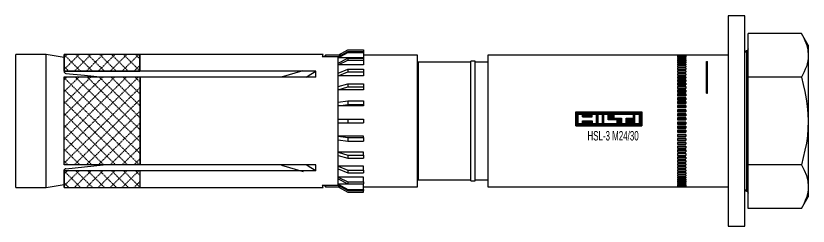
# Model space of a CAD drawing. Header units: millimetres. Extents: x 296 to 4896, y 152 to 3333.
# Drawn here: x 1469.2 to 1657.2, y 1051.4 to 1101.4 of the extents above; entities that cross this region are included whole.
import ezdxf
from ezdxf.enums import TextEntityAlignment as Align

# ---------------------------------------------------------------- set-up
doc = ezdxf.new("R2010")
doc.units = ezdxf.units.MM
doc.linetypes.add('DASHED', pattern=[0.25, 0.15625, -0.09375])
for name, color, linetype in [('1', 1, 'DASHED'), ('10', 1, 'Continuous'), ('160', 7, 'Continuous'), ('3', 4, 'Continuous')]:
    doc.layers.add(name, color=color, linetype=linetype)
doc.styles.get("Standard").update_dxf_attribs({"font": 'arial.ttf'})

# ---------------------------------------------------------------- blocks, each defined once
blk = doc.blocks.new('*X127')
at = {"layer": '1', "color": 0, "linetype": 'ByBlock'}
for p, q in [((161.2, 166.63), (178.88, 184.29)), ((161.2, 169.46), (176.05, 184.29)), ((161.2, 172.28), (173.22, 184.29)), ((161.2, 175.11), (170.39, 184.29)), ((161.2, 177.94), (167.57, 184.29)), ((161.2, 180.77), (164.74, 184.29)), ((161.2, 183.59), (161.91, 184.29)), ((163.78, 184.29), (179.2, 168.86)), ((166.61, 184.29), (179.2, 171.69)), ((169.43, 184.29), (179.2, 174.52)), ((172.26, 184.29), (179.2, 177.35)), ((175.09, 184.29), (179.2, 180.18)), ((177.91, 184.29), (179.2, 183.01)), ((161.2, 184.04), (179.2, 166.03)), ((161.2, 163.8), (179.2, 181.78)), ((161.2, 181.21), (178.99, 163.4)), ((163.63, 163.4), (179.2, 178.95)), ((161.2, 178.38), (176.17, 163.4)), ((161.2, 175.55), (173.34, 163.4)), ((166.46, 163.4), (179.2, 176.13)), ((169.29, 163.4), (179.2, 173.3)), ((161.2, 172.72), (170.51, 163.4)), ((161.2, 169.89), (167.69, 163.4)), ((172.12, 163.4), (179.2, 170.47)), ((174.95, 163.4), (179.2, 167.64)), ((161.2, 167.06), (164.86, 163.4)), ((161.2, 164.23), (162.03, 163.4)), ((177.78, 163.4), (179.2, 164.82))]:
    blk.add_line(p, q, dxfattribs=at)
blk = doc.blocks.new('*X128')
at = {"layer": '1', "color": 0, "linetype": 'ByBlock'}
for p, q in [((161.21, 186.07), (164.74, 189.6)), ((161.21, 188.89), (161.91, 189.6)), ((161.21, 189.5), (165.07, 185.63)), ((163.6, 185.63), (167.57, 189.6)), ((163.93, 189.6), (167.9, 185.63)), ((166.43, 185.63), (170.4, 189.6)), ((166.76, 189.6), (170.73, 185.63)), ((169.26, 185.63), (173.23, 189.6)), ((169.59, 189.6), (173.55, 185.63)), ((172.09, 185.63), (176.06, 189.6)), ((172.41, 189.6), (176.38, 185.63)), ((174.92, 185.63), (178.89, 189.6)), ((175.24, 189.6), (179.16, 185.68)), ((178.07, 189.6), (179.16, 188.51)), ((161.21, 186.67), (162.25, 185.63)), ((177.75, 185.63), (179.16, 187.04))]:
    blk.add_line(p, q, dxfattribs=at)
blk = doc.blocks.new('*X129')
at = {"layer": '1', "color": 0, "linetype": 'ByBlock'}
for p, q in [((161.2, 158.41), (164.73, 161.94)), ((161.2, 161.24), (161.9, 161.94)), ((161.2, 161.87), (165.06, 158)), ((163.62, 158), (167.56, 161.94)), ((163.96, 161.94), (167.89, 158)), ((166.45, 158), (170.39, 161.94)), ((166.78, 161.94), (170.72, 158)), ((169.28, 158), (173.22, 161.94)), ((169.61, 161.94), (173.55, 158)), ((172.11, 158), (176.05, 161.94)), ((172.44, 161.94), (176.37, 158)), ((174.94, 158), (178.88, 161.94)), ((175.26, 161.94), (179.18, 158.02)), ((178.09, 161.94), (179.18, 160.85)), ((161.2, 159.04), (162.24, 158)), ((177.77, 158), (179.18, 159.42))]:
    blk.add_line(p, q, dxfattribs=at)
blk = doc.blocks.new('HSL-3 M24-30')
at = {"layer": '1', "color": 3, "linetype": 'Continuous'}
for p, q in [((0, 25), (-4, 25)), ((-4, 25), (-4, -17.68)), ((0, -25), (0, 25)), ((0.8, 10.39), (0.8, 20.78)), ((13.39, 20.78), (0.8, 20.78)), ((15, 18), (13.39, 20.78)), ((-96.5, 15.65), (-94.25, 16.95)), ((-94.25, 16.95), (-90.5, 16.95)), ((-90.5, 16.95), (-90.5, 16.49)), ((15, 18), (15, 15.59)), ((-165.84, 15.8), (-173, 15.8)), ((-173, -15.8), (-173, 15.8)), ((-161.5, 15.11), (-165.84, 15.8)), ((-165.84, -15.8), (-165.84, 15.8)), ((-143.49, 15.8), (-161.5, 15.8)), ((-161.5, 11.86), (-161.5, 15.8)), ((-100.1, 15.8), (-143.5, 15.8)), ((-96.5, 15.29), (-100.32, 15.29)), ((-99.5, 15.65), (-99.86, 15.29)), ((-96.5, 15.65), (-99.5, 15.65)), ((-99.5, 15.65), (-99.5, 15.29)), ((-96.5, 15.23), (-94.25, 16.49)), ((-96.5, 15), (-94.25, 16.26)), ((-96.5, 15.65), (-96.5, 15.64)), ((-95.76, 15.64), (-96.5, 15.64)), ((-96.5, -15.29), (-96.5, 15.29)), ((-94.25, 16.49), (-94.25, 16.26)), ((-94.25, 16.49), (-90.5, 16.49)), ((-94.25, 16.26), (-90.5, 16.26)), ((-90.5, 16.49), (-90.5, 16.26)), ((-90.5, 16.26), (-90.5, 14.99)), ((-77.7, 15.65), (-90.5, 15.65)), ((-77.7, -15.65), (-77.7, 15.65)), ((-4, 15.65), (-61, 15.65)), ((-61, 15.65), (-61, -11.07)), ((-14, 15.65), (-16, 15.65)), ((-16, 15.65), (-16, 15.63)), ((-16, 15.63), (-14, 15.63)), ((-14, 15.6), (-16, 15.6)), ((-16, 15.6), (-16, 15.56)), ((-16, 15.56), (-14, 15.56)), ((-14, 15.49), (-16, 15.49)), ((-16, 15.49), (-16, 15.42)), ((-16, 15.42), (-14, 15.42)), ((-16, 15.33), (-16, 15.22)), ((-14, 15.33), (-16, 15.33)), ((-16, 15.22), (-14, 15.22)), ((-14, 15.1), (-16, 15.1)), ((-16, 15.1), (-16, 14.96)), ((-14, 15.65), (-14, 15.63)), ((-14, 15.6), (-14, 15.56)), ((-14, 15.49), (-14, 15.42)), ((-14, 15.33), (-14, 15.22)), ((-14, 15.1), (-14, 14.96)), ((15, 15.59), (15, 0)), ((-90.5, 14.99), (-96.5, 14.99)), ((-96.5, 13.78), (-94.25, 14.9)), ((-96.5, 13.33), (-94.25, 14.45)), ((-90.5, 13.32), (-96.5, 13.32)), ((-94.25, 14.9), (-90.5, 14.9)), ((-94.25, 14.9), (-94.25, 14.45)), ((-94.25, 14.45), (-90.5, 14.45)), ((-90.5, 14.9), (-90.5, 14.45)), ((-90.5, 14.45), (-90.5, 13.32)), ((-65, 14), (-77.5, 14)), ((-64, 14.25), (-65, 14.25)), ((-65, -14.25), (-65, 14.25)), ((-64, -14.25), (-64, 14.25)), ((-61, 14), (-64, 14)), ((-16, 14.96), (-14, 14.96)), ((-14, 14.81), (-16, 14.81)), ((-16, 14.81), (-16, 14.64)), ((-16, 14.64), (-14, 14.64)), ((-14, 14.46), (-16, 14.46)), ((-16, 14.46), (-16, 14.26)), ((-16, 14.26), (-14, 14.26)), ((-16, 14.06), (-16, 13.83)), ((-14, 14.06), (-16, 14.06)), ((-16, 13.83), (-14, 13.83)), ((-14, 13.6), (-16, 13.6)), ((-16, 13.6), (-16, 13.34)), ((-16, 13.34), (-14, 13.34)), ((-14, 14.81), (-14, 14.64)), ((-14, 14.46), (-14, 14.26)), ((-14, 14.06), (-14, 13.83)), ((-14, 13.6), (-14, 13.34)), ((-9.1, 6.61), (-9.1, 14.18)), ((-9.1, 14.18), (-8.9, 14.18)), ((-8.9, 6.61), (-8.9, 14.18)), ((-143.5, 11.86), (-161.5, 11.86)), ((-161.5, 11.86), (-161.5, 11.61)), ((-101.83, 11.86), (-143.5, 11.86)), ((-110, 10.5), (-104.8, 12)), ((-96.5, 11.38), (-94.25, 12.3)), ((-96.5, 10.75), (-94.25, 11.67)), ((-94.25, 12.3), (-90.5, 12.3)), ((-94.25, 12.3), (-94.25, 11.67)), ((-94.25, 11.67), (-90.5, 11.67)), ((-90.5, 12.3), (-90.5, 11.67)), ((-90.5, 11.67), (-90.5, 10.74)), ((-14, 13.08), (-16, 13.08)), ((-16, 13.08), (-16, 12.8)), ((-16, 12.8), (-14, 12.8)), ((-14, 12.52), (-16, 12.52)), ((-16, 12.52), (-16, 12.21)), ((-16, 12.21), (-14, 12.21)), ((-14, 11.9), (-16, 11.9)), ((-16, 11.9), (-16, 11.57)), ((-16, 11.57), (-14, 11.57)), ((-14, 13.08), (-14, 12.8)), ((-14, 12.52), (-14, 12.21)), ((-14, 11.9), (-14, 11.57)), ((-143.5, 10.44), (-161.5, 10.44)), ((-161.5, -10.44), (-161.5, 10.44)), ((-101.83, 10.44), (-143.5, 10.44)), ((-90.5, 10.74), (-96.5, 10.74)), ((-14, 11.24), (-16, 11.24)), ((-16, 11.24), (-16, 10.89)), ((-16, 10.89), (-14, 10.89)), ((-16, 10.53), (-16, 10.16)), ((-14, 10.53), (-16, 10.53)), ((-14, 10.18), (-16, 10.18)), ((-16, 10.16), (-14, 10.16)), ((-16, 9.79), (-16, 9.39)), ((-14, 9.79), (-16, 9.79)), ((-14, 9.44), (-16, 9.44)), ((-14, 11.24), (-14, 10.89)), ((-14, 10.53), (-14, 10.16)), ((-14, 9.79), (-14, 9.39)), ((13.39, 10.39), (0.8, 10.39)), ((0.8, -10.39), (0.8, 10.39)), ((-96.5, 8.21), (-94.25, 8.86)), ((-96.5, 7.44), (-94.25, 8.09)), ((-94.25, 8.86), (-90.5, 8.86)), ((-94.25, 8.86), (-94.25, 8.09)), ((-94.25, 8.09), (-90.5, 8.09)), ((-90.5, 8.86), (-90.5, 8.09)), ((-90.5, 8.09), (-90.5, 7.43)), ((-16, 9.39), (-14, 9.39)), ((-14, 9), (-16, 9)), ((-16, 9), (-16, 8.59)), ((-14, 8.66), (-16, 8.66)), ((-16, 8.59), (-14, 8.59)), ((-16, 8.18), (-16, 7.75)), ((-14, 8.18), (-16, 8.18)), ((-14, 7.84), (-16, 7.84)), ((-16, 7.75), (-14, 7.75)), ((-14, 9), (-14, 8.59)), ((-14, 8.18), (-14, 7.75)), ((-90.5, 7.43), (-96.5, 7.43)), ((-14, 7.33), (-16, 7.33)), ((-16, 7.33), (-16, 6.88)), ((-14, 6.99), (-16, 6.99)), ((-16, 6.88), (-14, 6.88)), ((-16, 6.44), (-16, 5.99)), ((-14, 6.44), (-16, 6.44)), ((-14, 6.12), (-16, 6.12)), ((-16, 5.99), (-14, 5.99)), ((-14, 7.33), (-14, 6.88)), ((-14, 6.44), (-14, 5.99)), ((-9.1, 6.61), (-8.9, 6.61)), ((-96.5, 4.49), (-94.25, 4.82)), ((-96.5, 3.62), (-94.25, 3.95)), ((-94.25, 4.82), (-90.5, 4.82)), ((-94.25, 4.82), (-94.25, 3.95)), ((-94.25, 3.95), (-90.5, 3.95)), ((-90.5, 4.82), (-90.5, 3.95)), ((-90.5, 3.95), (-90.5, 3.61)), ((-16, 5.53), (-16, 5.07)), ((-14, 5.53), (-16, 5.53)), ((-14, 5.22), (-16, 5.22)), ((-16, 5.07), (-14, 5.07)), ((-14, 4.6), (-16, 4.6)), ((-16, 4.6), (-16, 4.13)), ((-14, 4.3), (-16, 4.3)), ((-16, 4.13), (-14, 4.13)), ((-14, 5.53), (-14, 5.07)), ((-14, 4.6), (-14, 4.13)), ((-90.5, 3.61), (-96.5, 3.61)), ((-16, 3.66), (-16, 3.17)), ((-14, 3.66), (-16, 3.66)), ((-14, 3.36), (-16, 3.36)), ((-16, 3.17), (-14, 3.17)), ((-14, 2.69), (-16, 2.69)), ((-16, 2.69), (-16, 2.2)), ((-14, 2.41), (-16, 2.41)), ((-16, 2.2), (-14, 2.2)), ((-14, 3.66), (-14, 3.17)), ((-14, 2.69), (-14, 2.2)), ((-96.5, 0.45), (-94.25, 0.45)), ((-94.25, 0.45), (-94.25, -0.45)), ((-94.25, 0.45), (-90.5, 0.45)), ((-90.5, 0.45), (-90.5, -0.45)), ((-16, 1.72), (-16, 1.23)), ((-14, 1.72), (-16, 1.72)), ((-14, 1.45), (-16, 1.45)), ((-16, 1.23), (-14, 1.23)), ((-14, 0.74), (-16, 0.74)), ((-16, 0.74), (-16, 0.24)), ((-14, 0.48), (-16, 0.48)), ((-16, 0.24), (-14, 0.24)), ((-14, 1.72), (-14, 1.23)), ((-14, 0.74), (-14, 0.24)), ((15, 0), (15, -15.59)), ((-96.5, -0.45), (-94.25, -0.45)), ((-94.25, -0.45), (-90.5, -0.45)), ((-16, -0.24), (-16, -0.74)), ((-14, -0.24), (-16, -0.24)), ((-14, -0.48), (-16, -0.48)), ((-16, -0.74), (-14, -0.74)), ((-14, -1.23), (-16, -1.23)), ((-16, -1.23), (-16, -1.72)), ((-14, -1.45), (-16, -1.45)), ((-16, -1.72), (-14, -1.72)), ((-14, -0.24), (-14, -0.74)), ((-14, -1.23), (-14, -1.72)), ((-90.5, -3.61), (-96.5, -3.61)), ((-96.5, -3.62), (-94.25, -3.95)), ((-90.5, -3.95), (-90.5, -3.61)), ((-16, -2.2), (-16, -2.69)), ((-14, -2.2), (-16, -2.2)), ((-14, -2.41), (-16, -2.41)), ((-16, -2.69), (-14, -2.69)), ((-14, -3.17), (-16, -3.17)), ((-16, -3.17), (-16, -3.66)), ((-14, -3.36), (-16, -3.36)), ((-16, -3.66), (-14, -3.66)), ((-14, -2.2), (-14, -2.69)), ((-14, -3.17), (-14, -3.66)), ((-96.5, -4.49), (-94.25, -4.82)), ((-94.25, -3.95), (-90.5, -3.95)), ((-94.25, -3.95), (-94.25, -4.82)), ((-94.25, -4.82), (-90.5, -4.82)), ((-90.5, -3.95), (-90.5, -4.82)), ((-16, -4.13), (-16, -4.6)), ((-14, -4.13), (-16, -4.13)), ((-14, -4.3), (-16, -4.3)), ((-16, -4.6), (-14, -4.6)), ((-14, -5.07), (-16, -5.07)), ((-16, -5.07), (-16, -5.53)), ((-14, -5.22), (-16, -5.22)), ((-16, -5.53), (-14, -5.53)), ((-14, -4.13), (-14, -4.6)), ((-14, -5.07), (-14, -5.53)), ((-90.5, -7.43), (-96.5, -7.43)), ((-96.5, -7.44), (-94.25, -8.09)), ((-90.5, -8.09), (-90.5, -7.43)), ((-16, -5.99), (-16, -6.44)), ((-14, -5.99), (-16, -5.99)), ((-14, -6.12), (-16, -6.12)), ((-16, -6.44), (-14, -6.44)), ((-14, -6.88), (-16, -6.88)), ((-16, -6.88), (-16, -7.33)), ((-14, -6.99), (-16, -6.99)), ((-16, -7.33), (-14, -7.33)), ((-14, -5.99), (-14, -6.44)), ((-14, -6.88), (-14, -7.33)), ((-96.5, -8.21), (-94.25, -8.86)), ((-94.25, -8.09), (-94.25, -8.86)), ((-94.25, -8.09), (-90.5, -8.09)), ((-94.25, -8.86), (-90.5, -8.86)), ((-90.5, -8.09), (-90.5, -8.86)), ((-16, -7.75), (-16, -8.18)), ((-14, -7.75), (-16, -7.75)), ((-14, -7.84), (-16, -7.84)), ((-16, -8.18), (-14, -8.18)), ((-14, -8.59), (-16, -8.59)), ((-16, -8.59), (-16, -9)), ((-14, -8.66), (-16, -8.66)), ((-16, -9), (-14, -9)), ((-16, -9.39), (-16, -9.79)), ((-14, -9.39), (-16, -9.39)), ((-14, -7.75), (-14, -8.18)), ((-14, -8.59), (-14, -9)), ((-14, -9.39), (-14, -9.79)), ((-143.5, -10.44), (-161.5, -10.44)), ((-101.83, -10.44), (-143.5, -10.44)), ((-110, -10.5), (-104.8, -12)), ((-90.5, -10.74), (-96.5, -10.74)), ((-96.5, -10.75), (-94.25, -11.67)), ((-90.5, -11.67), (-90.5, -10.74)), ((-61, -11.07), (-61, -15.65)), ((-14, -9.44), (-16, -9.44)), ((-16, -9.79), (-14, -9.79)), ((-14, -10.16), (-16, -10.16)), ((-16, -10.16), (-16, -10.53)), ((-14, -10.18), (-16, -10.18)), ((-16, -10.53), (-14, -10.53)), ((-16, -10.89), (-16, -11.24)), ((-14, -10.89), (-16, -10.89)), ((-16, -11.24), (-14, -11.24)), ((-14, -10.16), (-14, -10.53)), ((-14, -10.89), (-14, -11.24)), ((0.8, -20.78), (0.8, -10.39)), ((13.39, -10.39), (0.8, -10.39)), ((-161.5, -11.86), (-161.5, -11.61)), ((-161.5, -15.8), (-161.5, -11.86)), ((-143.5, -11.86), (-161.5, -11.86)), ((-101.83, -11.86), (-143.5, -11.86)), ((-96.5, -11.38), (-94.25, -12.3)), ((-94.25, -11.67), (-94.25, -12.3)), ((-94.25, -11.67), (-90.5, -11.67)), ((-94.25, -12.3), (-90.5, -12.3)), ((-90.5, -11.67), (-90.5, -12.3)), ((-14, -11.57), (-16, -11.57)), ((-16, -11.57), (-16, -11.9)), ((-16, -11.9), (-14, -11.9)), ((-16, -12.21), (-16, -12.52)), ((-14, -12.21), (-16, -12.21)), ((-16, -12.52), (-14, -12.52)), ((-16, -12.8), (-16, -13.08)), ((-14, -12.8), (-16, -12.8)), ((-16, -13.08), (-14, -13.08)), ((-14, -11.57), (-14, -11.9)), ((-14, -12.21), (-14, -12.52)), ((-14, -12.8), (-14, -13.08)), ((-90.5, -13.32), (-96.5, -13.32)), ((-96.5, -13.33), (-94.25, -14.45)), ((-96.5, -13.78), (-94.25, -14.9)), ((-90.5, -14.99), (-96.5, -14.99)), ((-96.5, -15), (-94.25, -16.26)), ((-94.25, -14.45), (-94.25, -14.9)), ((-94.25, -14.45), (-90.5, -14.45)), ((-94.25, -14.9), (-90.5, -14.9)), ((-90.5, -14.45), (-90.5, -13.32)), ((-90.5, -14.45), (-90.5, -14.9)), ((-90.5, -16.26), (-90.5, -14.99)), ((-77.5, -14), (-65, -14)), ((-65, -14.25), (-64, -14.25)), ((-64, -14), (-61, -14)), ((-16, -13.34), (-16, -13.6)), ((-14, -13.34), (-16, -13.34)), ((-16, -13.6), (-14, -13.6)), ((-16, -13.83), (-16, -14.06)), ((-14, -13.83), (-16, -13.83)), ((-16, -14.06), (-14, -14.06)), ((-16, -14.26), (-16, -14.46)), ((-14, -14.26), (-16, -14.26)), ((-16, -14.46), (-14, -14.46)), ((-16, -14.64), (-16, -14.81)), ((-14, -14.64), (-16, -14.64)), ((-16, -14.81), (-14, -14.81)), ((-16, -14.96), (-16, -15.1)), ((-14, -14.96), (-16, -14.96)), ((-14, -13.34), (-14, -13.6)), ((-14, -13.83), (-14, -14.06)), ((-14, -14.26), (-14, -14.46)), ((-14, -14.64), (-14, -14.81)), ((-14, -14.96), (-14, -15.1)), ((-173, -15.8), (-165.84, -15.8)), ((-165.84, -15.8), (-161.5, -15.11)), ((-161.5, -15.8), (-143.49, -15.8)), ((-143.5, -15.8), (-100.1, -15.8)), ((-100.32, -15.29), (-96.5, -15.29)), ((-99.86, -15.29), (-99.5, -15.65)), ((-99.5, -15.29), (-99.5, -15.65)), ((-99.5, -15.65), (-96.5, -15.65)), ((-96.5, -15.23), (-94.25, -16.49)), ((-96.5, -15.65), (-96.5, -15.64)), ((-95.76, -15.64), (-96.5, -15.64)), ((-96.5, -15.65), (-94.25, -16.95)), ((-94.25, -16.26), (-94.25, -16.49)), ((-94.25, -16.26), (-90.5, -16.26)), ((-94.25, -16.49), (-90.5, -16.49)), ((-90.5, -15.65), (-77.7, -15.65)), ((-90.5, -16.26), (-90.5, -16.49)), ((-90.5, -16.95), (-90.5, -16.49)), ((-61, -15.65), (-4, -15.65)), ((-16, -15.1), (-14, -15.1)), ((-16, -15.22), (-16, -15.33)), ((-14, -15.22), (-16, -15.22)), ((-16, -15.33), (-14, -15.33)), ((-16, -15.42), (-16, -15.49)), ((-14, -15.42), (-16, -15.42)), ((-16, -15.49), (-14, -15.49)), ((-16, -15.56), (-16, -15.6)), ((-14, -15.56), (-16, -15.56)), ((-16, -15.6), (-14, -15.6)), ((-16, -15.63), (-16, -15.65)), ((-14, -15.63), (-16, -15.63)), ((-16, -15.65), (-14, -15.65)), ((-14, -15.22), (-14, -15.33)), ((-14, -15.42), (-14, -15.49)), ((-14, -15.56), (-14, -15.6)), ((-14, -15.63), (-14, -15.65)), ((15, -15.59), (15, -18)), ((-94.25, -16.95), (-90.5, -16.95)), ((-4, -17.68), (-4, -25)), ((13.39, -20.78), (15, -18)), ((13.39, -20.78), (0.8, -20.78)), ((-4, -25), (0, -25))]:
    blk.add_line(p, q, dxfattribs=at)
at = {"layer": '1', "color": 1, "linetype": 'Continuous'}
for p, q in [((-143.5, 11.86), (-143.5, 15.8)), ((0.37, 16.68), (0.37, -11.8)), ((0.43, -16.7), (0.43, 16.7)), ((-77.5, 14), (-77.5, -9.9)), ((-143.5, -10.44), (-143.5, 10.44)), ((-77.5, -9.9), (-77.5, -14)), ((-143.5, -15.8), (-143.5, -11.86)), ((0.37, -11.8), (0.37, -16.68))]:
    blk.add_line(p, q, dxfattribs=at)
at = {"layer": '1', "color": 3, "linetype": 'Continuous'}
for points in [[(13.39, 20.78, 0), (14.06, 19.5, 0), (14.57, 18.21, 0), (14.89, 16.91, 0), (15, 15.59, 0)], [(-100.1, 15.8, 0), (-100.11, 15.79, 0), (-100.12, 15.74, 0), (-100.16, 15.67, 0), (-100.2, 15.57, 0), (-100.25, 15.44, 0), (-100.32, 15.29, 0)], [(15, 15.59, 0), (14.97, 14.93, 0), (14.89, 14.27, 0), (14.75, 13.61, 0), (14.57, 12.96, 0), (14.33, 12.31, 0), (14.06, 11.67, 0), (13.74, 11.03, 0), (13.39, 10.39, 0)], [(-9.1, 14.18, 0), (-9.1, 14.17, 0), (-9.1, 14.17, 0), (-9.1, 14.16, 0), (-9.09, 14.15, 0), (-9.09, 14.14, 0), (-9.08, 14.13, 0), (-9.08, 14.13, 0), (-9.07, 14.12, 0), (-9.06, 14.11, 0), (-9.06, 14.11, 0), (-9.05, 14.1, 0), (-9.04, 14.1, 0), (-9.03, 14.1, 0), (-9.02, 14.09, 0), (-9.01, 14.09, 0), (-9, 14.09, 0), (-8.99, 14.09, 0), (-8.98, 14.09, 0), (-8.97, 14.1, 0), (-8.96, 14.1, 0), (-8.95, 14.1, 0), (-8.94, 14.11, 0), (-8.94, 14.11, 0), (-8.93, 14.12, 0), (-8.92, 14.13, 0), (-8.92, 14.13, 0), (-8.91, 14.14, 0), (-8.91, 14.15, 0), (-8.9, 14.16, 0), (-8.9, 14.17, 0), (-8.9, 14.17, 0), (-8.9, 14.18, 0)], [(-161.5, 11.61, 0), (-161.47, 11.51, 0), (-161.4, 11.42, 0), (-161.29, 11.36, 0), (-161.16, 11.33, 0)], [(-161.16, 11.33, 0), (-156.71, 10.89, 0), (-152.27, 10.44, 0)], [(-104.13, 10.44, 0), (-102.97, 11.14, 0), (-101.83, 11.86, 0)], [(-101.83, 10.44, 0), (-101.8, 11.17, 0), (-101.83, 11.86, 0)], [(13.39, 10.39, 0), (13.85, 8.7, 0), (14.24, 7, 0), (14.56, 5.27, 0), (14.8, 3.53, 0), (14.95, 1.76, 0), (15, 0, 0)], [(15, 0, 0), (14.95, -1.75, 0), (14.81, -3.5, 0), (14.57, -5.24, 0), (14.25, -6.97, 0), (13.85, -8.69, 0), (13.39, -10.39, 0)], [(-161.16, -11.33, 0), (-156.71, -10.89, 0), (-152.27, -10.44, 0)], [(-101.83, -11.86, 0), (-102.97, -11.14, 0), (-104.13, -10.44, 0)], [(-101.83, -11.86, 0), (-101.8, -11.17, 0), (-101.83, -10.44, 0)], [(13.39, -10.39, 0), (14.06, -11.67, 0), (14.57, -12.96, 0), (14.89, -14.27, 0), (15, -15.59, 0)], [(-161.16, -11.33, 0), (-161.29, -11.36, 0), (-161.4, -11.42, 0), (-161.47, -11.51, 0), (-161.5, -11.61, 0)], [(-100.32, -15.29, 0), (-100.25, -15.44, 0), (-100.2, -15.57, 0), (-100.16, -15.67, 0), (-100.13, -15.74, 0), (-100.11, -15.79, 0), (-100.1, -15.8, 0)], [(15, -15.59, 0), (14.97, -16.25, 0), (14.89, -16.91, 0), (14.75, -17.57, 0), (14.57, -18.22, 0), (14.33, -18.86, 0), (14.06, -19.51, 0), (13.74, -20.15, 0), (13.39, -20.78, 0)]]:
    blk.add_polyline3d(points, dxfattribs=at)
at = {"layer": '1', "color": 3, "linetype": 'Continuous', "extrusion": (0, 0, -1)}
for centre, radius, start, end in [((-0.3, 17.18), 0.5, 180, 255), ((77.5, 14.2), 0.2, 270, 0), ((77.5, -14.2), 0.2, 0, 90), ((-0.3, -17.18), 0.5, 105, 180)]:
    blk.add_arc(centre, radius, start, end, dxfattribs=at)
at = {"layer": '1', "color": 3, "linetype": 'Continuous'}
for centre, start, end in [((0.5, 16.2), 105, 180), ((0.5, -16.2), 180, 255)]:
    blk.add_arc(centre, 0.5, start, end, dxfattribs=at)
at = {"layer": '10'}
for p, q in [((-40.15, -1.18), (-40.15, 2.19)), ((-40.15, 2.19), (-24.47, 2.19)), ((-40.12, 2.19), (-40.12, -1.18)), ((-40.06, -1.18), (-40.06, 2.19)), ((-40.01, 2.19), (-40.01, -1.18)), ((-39.95, -1.18), (-39.95, 2.19)), ((-39.89, 2.19), (-39.89, -1.18)), ((-39.84, -1.18), (-39.84, 2.19)), ((-39.78, 2.19), (-39.78, -1.18)), ((-39.73, -1.18), (-39.73, 2.19)), ((-39.67, 2.19), (-39.67, -1.18)), ((-39.61, -1.18), (-39.61, 2.19)), ((-39.56, 2.19), (-39.56, 1.63)), ((-39.5, 1.63), (-39.5, 2.19)), ((-39.44, 2.19), (-39.44, 1.63)), ((-39.39, 1.63), (-39.39, 2.19)), ((-39.33, 2.19), (-39.33, 1.63)), ((-39.28, 1.63), (-39.28, 2.19)), ((-39.22, 2.19), (-39.22, 1.63)), ((-39.16, 1.63), (-39.16, 2.19)), ((-39.11, 2.19), (-39.11, 1.63)), ((-39.05, 1.63), (-39.05, 2.19)), ((-38.99, 2.19), (-38.99, 1.63)), ((-38.94, 1.63), (-38.94, 2.19)), ((-38.88, 2.19), (-38.88, 1.63)), ((-38.83, 1.63), (-38.83, 2.19)), ((-38.77, 2.19), (-38.77, 1.63)), ((-38.71, 1.63), (-38.71, 2.19)), ((-38.66, 2.19), (-38.66, 1.63)), ((-38.6, 1.63), (-38.6, 2.19)), ((-38.54, 2.19), (-38.54, 1.63)), ((-38.49, 0.97), (-38.49, 2.19)), ((-38.43, 2.19), (-38.43, 0.97)), ((-38.38, 0.97), (-38.38, 2.19)), ((-38.32, 2.19), (-38.32, 0.97)), ((-38.26, 0.97), (-38.26, 2.19)), ((-38.21, 2.19), (-38.21, 0.97)), ((-38.15, 0.97), (-38.15, 2.19)), ((-38.09, 2.19), (-38.09, 0.97)), ((-38.04, 0.97), (-38.04, 2.19)), ((-37.98, 2.19), (-37.98, 0.97)), ((-37.93, 0.97), (-37.93, 2.19)), ((-37.87, 2.19), (-37.87, 0.97)), ((-37.81, 0.97), (-37.81, 2.19)), ((-37.76, 2.19), (-37.76, 0.97)), ((-37.7, 0.97), (-37.7, 2.19)), ((-37.64, 2.19), (-37.64, 0.97)), ((-37.59, 0.97), (-37.59, 2.19)), ((-37.53, 2.19), (-37.53, 0.97)), ((-37.48, 0.97), (-37.48, 2.19)), ((-37.42, 2.19), (-37.42, 0.97)), ((-37.36, 0.97), (-37.36, 2.19)), ((-37.31, 2.19), (-37.31, 0.97)), ((-37.25, 0.97), (-37.25, 2.19)), ((-37.19, 2.19), (-37.19, 0.97)), ((-37.14, 0.97), (-37.14, 2.19)), ((-37.08, 2.19), (-37.08, 0.97)), ((-37.03, 0.97), (-37.03, 2.19)), ((-36.97, 2.19), (-36.97, 0.97)), ((-36.91, 0.97), (-36.91, 2.19)), ((-36.86, 2.19), (-36.86, 0.97)), ((-36.8, 0.97), (-36.8, 2.19)), ((-36.74, 2.19), (-36.74, 0.97)), ((-36.69, 0.97), (-36.69, 2.19)), ((-36.63, 2.19), (-36.63, 0.97)), ((-36.58, 0.97), (-36.58, 2.19)), ((-36.52, 2.19), (-36.52, 0.97)), ((-36.46, 0.97), (-36.46, 2.19)), ((-36.41, 2.19), (-36.41, 0.97)), ((-36.35, 0.97), (-36.35, 2.19)), ((-36.29, 2.19), (-36.29, 0.97)), ((-36.24, 1.63), (-36.24, 2.19)), ((-36.18, 2.19), (-36.18, 1.63)), ((-36.13, 1.63), (-36.13, 2.19)), ((-36.07, 2.19), (-36.07, 1.63)), ((-36.01, 1.63), (-36.01, 2.19)), ((-35.96, 2.19), (-35.96, 1.63)), ((-35.9, 1.63), (-35.9, 2.19)), ((-35.84, 2.19), (-35.84, 1.63)), ((-35.79, 1.63), (-35.79, 2.19)), ((-35.73, 2.19), (-35.73, 1.63)), ((-35.68, 1.63), (-35.68, 2.19)), ((-35.62, 2.19), (-35.62, 1.63)), ((-35.56, 1.63), (-35.56, 2.19)), ((-35.51, 2.19), (-35.51, 1.63)), ((-35.45, 1.63), (-35.45, 2.19)), ((-35.39, 2.19), (-35.39, 1.63)), ((-35.34, 1.63), (-35.34, 2.19)), ((-35.28, 2.19), (-35.28, 1.63)), ((-35.23, 1.63), (-35.23, 2.19)), ((-35.17, 2.19), (-35.17, -1.18)), ((-35.11, -1.18), (-35.11, 2.19)), ((-35.06, 2.19), (-35.06, -1.18)), ((-35, -1.18), (-35, 2.19)), ((-34.94, 2.19), (-34.94, -1.18)), ((-34.89, 1.63), (-34.89, 2.19)), ((-34.83, 2.19), (-34.83, 1.63)), ((-34.78, 1.63), (-34.78, 2.19)), ((-34.72, 2.19), (-34.72, 1.63)), ((-34.66, 1.63), (-34.66, 2.19)), ((-34.61, 2.19), (-34.61, 1.63)), ((-34.55, 1.63), (-34.55, 2.19)), ((-34.49, 2.19), (-34.49, 1.63)), ((-34.44, 1.63), (-34.44, 2.19)), ((-34.38, 2.19), (-34.38, 1.63)), ((-34.33, 1.63), (-34.33, 2.19)), ((-34.27, 2.19), (-34.27, 1.63)), ((-34.21, 1.63), (-34.21, 2.19)), ((-34.16, 2.19), (-34.16, 1.63)), ((-34.1, 1.63), (-34.1, 2.19)), ((-34.04, 2.19), (-34.04, 1.63)), ((-33.99, 1.63), (-33.99, 2.19)), ((-33.93, 2.19), (-33.93, 1.63)), ((-33.88, 1.63), (-33.88, 2.19)), ((-33.82, 2.19), (-33.82, -1.18)), ((-33.76, -1.18), (-33.76, 2.19)), ((-33.71, 2.19), (-33.71, -1.18)), ((-33.65, -1.18), (-33.65, 2.19)), ((-33.59, 2.19), (-33.59, -1.18)), ((-33.54, -1.18), (-33.54, 2.19)), ((-33.48, 2.19), (-33.48, 1.63)), ((-33.43, 1.63), (-33.43, 2.19)), ((-33.37, 2.19), (-33.37, 1.63)), ((-33.31, 1.63), (-33.31, 2.19)), ((-33.26, 2.19), (-33.26, 1.63)), ((-33.2, 1.63), (-33.2, 2.19)), ((-33.14, 2.19), (-33.14, 1.63)), ((-33.09, 1.63), (-33.09, 2.19)), ((-33.03, 2.19), (-33.03, 1.63)), ((-32.98, 1.63), (-32.98, 2.19)), ((-32.92, 2.19), (-32.92, 1.63)), ((-32.86, 1.63), (-32.86, 2.19)), ((-32.81, 2.19), (-32.81, 1.63)), ((-32.75, 1.63), (-32.75, 2.19)), ((-32.69, 2.19), (-32.69, 1.63)), ((-32.64, 1.63), (-32.64, 2.19)), ((-32.58, 2.19), (-32.58, 1.63)), ((-32.53, 1.63), (-32.53, 2.19)), ((-32.47, 2.19), (-32.47, 1.63)), ((-32.41, 0.31), (-32.41, 2.19)), ((-32.36, 2.19), (-32.36, 0.31)), ((-32.3, 0.31), (-32.3, 2.19)), ((-32.24, 2.19), (-32.24, 0.31)), ((-32.19, 0.31), (-32.19, 2.19)), ((-32.13, 2.19), (-32.13, 0.31)), ((-32.08, 0.31), (-32.08, 2.19)), ((-32.02, 2.19), (-32.02, 0.31)), ((-31.96, 0.31), (-31.96, 2.19)), ((-31.91, 2.19), (-31.91, 0.31)), ((-31.85, 0.31), (-31.85, 2.19)), ((-31.79, 2.19), (-31.79, 0.31)), ((-31.74, 0.31), (-31.74, 2.19)), ((-31.68, 2.19), (-31.68, 0.31)), ((-31.63, 0.31), (-31.63, 2.19)), ((-31.57, 2.19), (-31.57, 0.31)), ((-31.51, 0.31), (-31.51, 2.19)), ((-31.46, 2.19), (-31.46, 0.31)), ((-31.4, 0.31), (-31.4, 2.19)), ((-31.34, 2.19), (-31.34, 0.31)), ((-31.29, 0.31), (-31.29, 2.19)), ((-31.23, 2.19), (-31.23, 0.31)), ((-31.18, 0.31), (-31.18, 2.19)), ((-31.12, 2.19), (-31.12, 0.31)), ((-31.06, 0.31), (-31.06, 2.19)), ((-31.01, 2.19), (-31.01, 1.63)), ((-30.95, 1.63), (-30.95, 2.19)), ((-30.89, 2.19), (-30.89, 1.63)), ((-30.84, 1.63), (-30.84, 2.19)), ((-30.78, 2.19), (-30.78, 1.63)), ((-30.73, 1.63), (-30.73, 2.19)), ((-30.67, 2.19), (-30.67, 1.63)), ((-30.61, 1.63), (-30.61, 2.19)), ((-30.56, 2.19), (-30.56, 1.63)), ((-30.5, 1.63), (-30.5, 2.19)), ((-30.44, 2.19), (-30.44, 1.63)), ((-30.39, 1.63), (-30.39, 2.19)), ((-30.33, 2.19), (-30.33, 1.63)), ((-30.28, 1.63), (-30.28, 2.19)), ((-30.22, 2.19), (-30.22, 1.63)), ((-30.16, 1.63), (-30.16, 2.19)), ((-30.11, 2.19), (-30.11, 1.63)), ((-30.05, 1.63), (-30.05, 2.19)), ((-29.99, 2.19), (-29.99, 1.63)), ((-29.94, 1.63), (-29.94, 2.19)), ((-29.88, 2.19), (-29.88, 1.63)), ((-29.83, 1.63), (-29.83, 2.19)), ((-29.77, 2.19), (-29.77, 1.63)), ((-29.71, 1.63), (-29.71, 2.19)), ((-29.66, 2.19), (-29.66, 1.63)), ((-29.6, 1.63), (-29.6, 2.19)), ((-29.54, 2.19), (-29.54, 1.63)), ((-29.49, 1.63), (-29.49, 2.19)), ((-29.43, 2.19), (-29.43, 1.63)), ((-29.38, 1.63), (-29.38, 2.19)), ((-29.32, 2.19), (-29.32, 1.63)), ((-29.26, 1.63), (-29.26, 2.19)), ((-29.21, 2.19), (-29.21, 1.63)), ((-29.15, 1.63), (-29.15, 2.19)), ((-29.09, 2.19), (-29.09, 1.63)), ((-29.04, 1.63), (-29.04, 2.19)), ((-28.98, 2.19), (-28.98, 1.63)), ((-28.93, 1.63), (-28.93, 2.19)), ((-28.87, 2.19), (-28.87, 1.63)), ((-28.81, 1.63), (-28.81, 2.19)), ((-28.76, 2.19), (-28.76, 1.63)), ((-28.7, 1.63), (-28.7, 2.19)), ((-28.64, 2.19), (-28.64, 1.63)), ((-28.59, 1.63), (-28.59, 2.19)), ((-28.53, 2.19), (-28.53, 1.63)), ((-28.48, 1.63), (-28.48, 2.19)), ((-28.42, 2.19), (-28.42, 1.63)), ((-28.36, 1.63), (-28.36, 2.19)), ((-28.31, 2.19), (-28.31, 1.63)), ((-28.25, 1.63), (-28.25, 2.19)), ((-28.19, 2.19), (-28.19, 1.63)), ((-28.14, 1.63), (-28.14, 2.19)), ((-28.08, 2.19), (-28.08, 1.63)), ((-28.03, 1.63), (-28.03, 2.19)), ((-27.97, 2.19), (-27.97, 1.63)), ((-27.91, 1.63), (-27.91, 2.19)), ((-27.86, 2.19), (-27.86, 1.63)), ((-27.8, 1.63), (-27.8, 2.19)), ((-27.74, 2.19), (-27.74, 1.63)), ((-27.69, 1.63), (-27.69, 2.19)), ((-27.63, 2.19), (-27.63, 1.63)), ((-27.58, 1.63), (-27.58, 2.19)), ((-27.52, 2.19), (-27.52, 1.63)), ((-27.46, 1.63), (-27.46, 2.19)), ((-27.41, 2.19), (-27.41, 1.63)), ((-27.35, 1.63), (-27.35, 2.19)), ((-27.29, 2.19), (-27.29, 1.63)), ((-27.24, 1.63), (-27.24, 2.19)), ((-27.18, 2.19), (-27.18, 1.63)), ((-27.13, 1.63), (-27.13, 2.19)), ((-27.07, 2.19), (-27.07, 1.63)), ((-27.01, 1.63), (-27.01, 2.19)), ((-26.96, 2.19), (-26.96, 1.63)), ((-26.9, 1.63), (-26.9, 2.19)), ((-26.84, 2.19), (-26.84, 1.63)), ((-26.79, 1.63), (-26.79, 2.19)), ((-26.73, 2.19), (-26.73, 1.63)), ((-26.68, 1.63), (-26.68, 2.19)), ((-26.62, 2.19), (-26.62, 1.63)), ((-26.56, 1.63), (-26.56, 2.19)), ((-26.51, 2.19), (-26.51, 1.63)), ((-26.45, 1.63), (-26.45, 2.19)), ((-26.39, 2.19), (-26.39, -1.18)), ((-26.34, -1.18), (-26.34, 2.19)), ((-26.28, 2.19), (-26.28, -1.18)), ((-26.23, -1.18), (-26.23, 2.19)), ((-26.17, 2.19), (-26.17, -1.18)), ((-26.11, -1.18), (-26.11, 2.19)), ((-26.06, 2.19), (-26.06, 1.63)), ((-26, 1.63), (-26, 2.19)), ((-25.94, 2.19), (-25.94, 1.63)), ((-25.89, 1.63), (-25.89, 2.19)), ((-25.83, 2.19), (-25.83, 1.63)), ((-25.78, 1.63), (-25.78, 2.19)), ((-25.72, 2.19), (-25.72, 1.63)), ((-25.66, 1.63), (-25.66, 2.19)), ((-25.61, 2.19), (-25.61, 1.63)), ((-25.55, 1.63), (-25.55, 2.19)), ((-25.49, 2.19), (-25.49, 1.63)), ((-25.44, 1.63), (-25.44, 2.19)), ((-25.38, 2.19), (-25.38, 1.63)), ((-25.33, 1.63), (-25.33, 2.19)), ((-25.27, 2.19), (-25.27, 1.63)), ((-25.21, 1.63), (-25.21, 2.19)), ((-25.16, 2.19), (-25.16, 1.63)), ((-25.1, 1.63), (-25.1, 2.19)), ((-25.04, 2.19), (-25.04, 1.63)), ((-24.99, -1.18), (-24.99, 2.19)), ((-24.93, 2.19), (-24.93, -1.18)), ((-24.88, -1.18), (-24.88, 2.19)), ((-24.82, 2.19), (-24.82, -1.18)), ((-24.76, -1.18), (-24.76, 2.19)), ((-24.71, 2.19), (-24.71, -1.18)), ((-24.65, -1.18), (-24.65, 2.19)), ((-24.59, 2.19), (-24.59, -1.18)), ((-24.54, -1.18), (-24.54, 2.19)), ((-24.48, 2.19), (-24.48, -1.18)), ((-24.47, -1.18), (-24.47, 2.19)), ((-39.59, -0.62), (-39.59, 1.63)), ((-39.59, 1.63), (-38.53, 1.63)), ((-38.53, 0.97), (-38.53, 1.63)), ((-38.53, 0.97), (-36.28, 0.97)), ((-38.53, -0.62), (-38.53, 0.04)), ((-38.53, 0.04), (-36.28, 0.04)), ((-38.49, -1.18), (-38.49, 0.04)), ((-38.43, 0.04), (-38.43, -1.18)), ((-38.38, -1.18), (-38.38, 0.04)), ((-38.32, 0.04), (-38.32, -1.18)), ((-38.26, -1.18), (-38.26, 0.04)), ((-38.21, 0.04), (-38.21, -1.18)), ((-38.15, -1.18), (-38.15, 0.04)), ((-38.09, 0.04), (-38.09, -1.18)), ((-38.04, -1.18), (-38.04, 0.04)), ((-37.98, 0.04), (-37.98, -1.18)), ((-37.93, -1.18), (-37.93, 0.04)), ((-37.87, 0.04), (-37.87, -1.18)), ((-37.81, -1.18), (-37.81, 0.04)), ((-37.76, 0.04), (-37.76, -1.18)), ((-37.7, -1.18), (-37.7, 0.04)), ((-37.64, 0.04), (-37.64, -1.18)), ((-37.59, -1.18), (-37.59, 0.04)), ((-37.53, 0.04), (-37.53, -1.18)), ((-37.48, -1.18), (-37.48, 0.04)), ((-37.42, 0.04), (-37.42, -1.18)), ((-37.36, -1.18), (-37.36, 0.04)), ((-37.31, 0.04), (-37.31, -1.18)), ((-37.25, -1.18), (-37.25, 0.04)), ((-37.19, 0.04), (-37.19, -1.18)), ((-37.14, -1.18), (-37.14, 0.04)), ((-37.08, 0.04), (-37.08, -1.18)), ((-37.03, -1.18), (-37.03, 0.04)), ((-36.97, 0.04), (-36.97, -1.18)), ((-36.91, -1.18), (-36.91, 0.04)), ((-36.86, 0.04), (-36.86, -1.18)), ((-36.8, -1.18), (-36.8, 0.04)), ((-36.74, 0.04), (-36.74, -1.18)), ((-36.69, -1.18), (-36.69, 0.04)), ((-36.63, 0.04), (-36.63, -1.18)), ((-36.58, -1.18), (-36.58, 0.04)), ((-36.52, 0.04), (-36.52, -1.18)), ((-36.46, -1.18), (-36.46, 0.04)), ((-36.41, 0.04), (-36.41, -1.18)), ((-36.35, -1.18), (-36.35, 0.04)), ((-36.29, 0.04), (-36.29, -1.18)), ((-36.28, 1.63), (-35.22, 1.63)), ((-36.28, 0.97), (-36.28, 1.63)), ((-36.28, 0.04), (-36.28, -0.62)), ((-35.22, -0.62), (-35.22, 1.63)), ((-34.89, 1.63), (-33.83, 1.63)), ((-34.89, -0.62), (-34.89, 1.63)), ((-33.83, -0.62), (-33.83, 1.63)), ((-33.5, 1.63), (-32.44, 1.63)), ((-33.5, -0.62), (-33.5, 1.63)), ((-32.44, 0.31), (-32.44, 1.63)), ((-30.32, 0.31), (-32.44, 0.31)), ((-31.05, 1.63), (-26.42, 1.63)), ((-31.05, 0.7), (-31.05, 1.63)), ((-31.05, 0.7), (-29.26, 0.7)), ((-31.01, 0.7), (-31.01, 0.31)), ((-30.95, 0.31), (-30.95, 0.7)), ((-30.89, 0.7), (-30.89, 0.31)), ((-30.84, 0.31), (-30.84, 0.7)), ((-30.78, 0.7), (-30.78, 0.31)), ((-30.73, 0.31), (-30.73, 0.7)), ((-30.67, 0.7), (-30.67, 0.31)), ((-30.61, 0.31), (-30.61, 0.7)), ((-30.56, 0.7), (-30.56, 0.31)), ((-30.5, 0.31), (-30.5, 0.7)), ((-30.44, 0.7), (-30.44, 0.31)), ((-30.39, 0.31), (-30.39, 0.7)), ((-30.33, 0.7), (-30.33, 0.31)), ((-30.32, -0.62), (-30.32, 0.31)), ((-30.28, -1.18), (-30.28, 0.7)), ((-30.22, 0.7), (-30.22, -1.18)), ((-30.16, -1.18), (-30.16, 0.7)), ((-30.11, 0.7), (-30.11, -1.18)), ((-30.05, -1.18), (-30.05, 0.7)), ((-29.99, 0.7), (-29.99, -1.18)), ((-29.94, -1.18), (-29.94, 0.7)), ((-29.88, 0.7), (-29.88, -1.18)), ((-29.83, -1.18), (-29.83, 0.7)), ((-29.77, 0.7), (-29.77, -1.18)), ((-29.71, -1.18), (-29.71, 0.7)), ((-29.66, 0.7), (-29.66, -1.18)), ((-29.6, -1.18), (-29.6, 0.7)), ((-29.54, 0.7), (-29.54, -1.18)), ((-29.49, -1.18), (-29.49, 0.7)), ((-29.43, 0.7), (-29.43, -1.18)), ((-29.38, -1.18), (-29.38, 0.7)), ((-29.32, 0.7), (-29.32, -1.18)), ((-29.26, -0.62), (-29.26, 0.7)), ((-28.2, -0.62), (-28.2, 0.7)), ((-28.2, 0.7), (-26.42, 0.7)), ((-28.19, 0.7), (-28.19, -1.18)), ((-28.14, -1.18), (-28.14, 0.7)), ((-28.08, 0.7), (-28.08, -1.18)), ((-28.03, -1.18), (-28.03, 0.7)), ((-27.97, 0.7), (-27.97, -1.18)), ((-27.91, -1.18), (-27.91, 0.7)), ((-27.86, 0.7), (-27.86, -1.18)), ((-27.8, -1.18), (-27.8, 0.7)), ((-27.74, 0.7), (-27.74, -1.18)), ((-27.69, -1.18), (-27.69, 0.7)), ((-27.63, 0.7), (-27.63, -1.18)), ((-27.58, -1.18), (-27.58, 0.7)), ((-27.52, 0.7), (-27.52, -1.18)), ((-27.46, -1.18), (-27.46, 0.7)), ((-27.41, 0.7), (-27.41, -1.18)), ((-27.35, -1.18), (-27.35, 0.7)), ((-27.29, 0.7), (-27.29, -1.18)), ((-27.24, -1.18), (-27.24, 0.7)), ((-27.18, 0.7), (-27.18, -1.18)), ((-27.13, -1.18), (-27.13, 0.7)), ((-27.07, 0.7), (-27.07, -1.18)), ((-27.01, -1.18), (-27.01, 0.7)), ((-26.96, 0.7), (-26.96, -1.18)), ((-26.9, -1.18), (-26.9, 0.7)), ((-26.84, 0.7), (-26.84, -1.18)), ((-26.79, -1.18), (-26.79, 0.7)), ((-26.73, 0.7), (-26.73, -1.18)), ((-26.68, -1.18), (-26.68, 0.7)), ((-26.62, 0.7), (-26.62, -1.18)), ((-26.56, -1.18), (-26.56, 0.7)), ((-26.51, 0.7), (-26.51, -1.18)), ((-26.45, -1.18), (-26.45, 0.7)), ((-26.42, 0.7), (-26.42, 1.63)), ((-26.09, 1.63), (-25.03, 1.63)), ((-26.09, -0.62), (-26.09, 1.63)), ((-25.03, -0.62), (-25.03, 1.63)), ((-40.15, -1.18), (-24.47, -1.18)), ((-39.59, -0.62), (-38.53, -0.62)), ((-39.56, -0.62), (-39.56, -1.18)), ((-39.5, -1.18), (-39.5, -0.62)), ((-39.44, -0.62), (-39.44, -1.18)), ((-39.39, -1.18), (-39.39, -0.62)), ((-39.33, -0.62), (-39.33, -1.18)), ((-39.28, -1.18), (-39.28, -0.62)), ((-39.22, -0.62), (-39.22, -1.18)), ((-39.16, -1.18), (-39.16, -0.62)), ((-39.11, -0.62), (-39.11, -1.18)), ((-39.05, -1.18), (-39.05, -0.62)), ((-38.99, -0.62), (-38.99, -1.18)), ((-38.94, -1.18), (-38.94, -0.62)), ((-38.88, -0.62), (-38.88, -1.18)), ((-38.83, -1.18), (-38.83, -0.62)), ((-38.77, -0.62), (-38.77, -1.18)), ((-38.71, -1.18), (-38.71, -0.62)), ((-38.66, -0.62), (-38.66, -1.18)), ((-38.6, -1.18), (-38.6, -0.62)), ((-38.54, -0.62), (-38.54, -1.18)), ((-36.28, -0.62), (-35.22, -0.62)), ((-36.24, -1.18), (-36.24, -0.62)), ((-36.18, -0.62), (-36.18, -1.18)), ((-36.13, -1.18), (-36.13, -0.62)), ((-36.07, -0.62), (-36.07, -1.18)), ((-36.01, -1.18), (-36.01, -0.62)), ((-35.96, -0.62), (-35.96, -1.18)), ((-35.9, -1.18), (-35.9, -0.62)), ((-35.84, -0.62), (-35.84, -1.18)), ((-35.79, -1.18), (-35.79, -0.62)), ((-35.73, -0.62), (-35.73, -1.18)), ((-35.68, -1.18), (-35.68, -0.62)), ((-35.62, -0.62), (-35.62, -1.18)), ((-35.56, -1.18), (-35.56, -0.62)), ((-35.51, -0.62), (-35.51, -1.18)), ((-35.45, -1.18), (-35.45, -0.62)), ((-35.39, -0.62), (-35.39, -1.18)), ((-35.34, -1.18), (-35.34, -0.62)), ((-35.28, -0.62), (-35.28, -1.18)), ((-35.23, -1.18), (-35.23, -0.62)), ((-34.89, -1.18), (-34.89, -0.62)), ((-34.89, -0.62), (-33.83, -0.62)), ((-34.83, -0.62), (-34.83, -1.18)), ((-34.78, -1.18), (-34.78, -0.62)), ((-34.72, -0.62), (-34.72, -1.18)), ((-34.66, -1.18), (-34.66, -0.62)), ((-34.61, -0.62), (-34.61, -1.18)), ((-34.55, -1.18), (-34.55, -0.62)), ((-34.49, -0.62), (-34.49, -1.18)), ((-34.44, -1.18), (-34.44, -0.62)), ((-34.38, -0.62), (-34.38, -1.18)), ((-34.33, -1.18), (-34.33, -0.62)), ((-34.27, -0.62), (-34.27, -1.18)), ((-34.21, -1.18), (-34.21, -0.62)), ((-34.16, -0.62), (-34.16, -1.18)), ((-34.1, -1.18), (-34.1, -0.62)), ((-34.04, -0.62), (-34.04, -1.18)), ((-33.99, -1.18), (-33.99, -0.62)), ((-33.93, -0.62), (-33.93, -1.18)), ((-33.88, -1.18), (-33.88, -0.62)), ((-33.5, -0.62), (-30.32, -0.62)), ((-33.48, -0.62), (-33.48, -1.18)), ((-33.43, -1.18), (-33.43, -0.62)), ((-33.37, -0.62), (-33.37, -1.18)), ((-33.31, -1.18), (-33.31, -0.62)), ((-33.26, -0.62), (-33.26, -1.18)), ((-33.2, -1.18), (-33.2, -0.62)), ((-33.14, -0.62), (-33.14, -1.18)), ((-33.09, -1.18), (-33.09, -0.62)), ((-33.03, -0.62), (-33.03, -1.18)), ((-32.98, -1.18), (-32.98, -0.62)), ((-32.92, -0.62), (-32.92, -1.18)), ((-32.86, -1.18), (-32.86, -0.62)), ((-32.81, -0.62), (-32.81, -1.18)), ((-32.75, -1.18), (-32.75, -0.62)), ((-32.69, -0.62), (-32.69, -1.18)), ((-32.64, -1.18), (-32.64, -0.62)), ((-32.58, -0.62), (-32.58, -1.18)), ((-32.53, -1.18), (-32.53, -0.62)), ((-32.47, -0.62), (-32.47, -1.18)), ((-32.41, -1.18), (-32.41, -0.62)), ((-32.36, -0.62), (-32.36, -1.18)), ((-32.3, -1.18), (-32.3, -0.62)), ((-32.24, -0.62), (-32.24, -1.18)), ((-32.19, -1.18), (-32.19, -0.62)), ((-32.13, -0.62), (-32.13, -1.18)), ((-32.08, -1.18), (-32.08, -0.62)), ((-32.02, -0.62), (-32.02, -1.18)), ((-31.96, -1.18), (-31.96, -0.62)), ((-31.91, -0.62), (-31.91, -1.18)), ((-31.85, -1.18), (-31.85, -0.62)), ((-31.79, -0.62), (-31.79, -1.18)), ((-31.74, -1.18), (-31.74, -0.62)), ((-31.68, -0.62), (-31.68, -1.18)), ((-31.63, -1.18), (-31.63, -0.62)), ((-31.57, -0.62), (-31.57, -1.18)), ((-31.51, -1.18), (-31.51, -0.62)), ((-31.46, -0.62), (-31.46, -1.18)), ((-31.4, -1.18), (-31.4, -0.62)), ((-31.34, -0.62), (-31.34, -1.18)), ((-31.29, -1.18), (-31.29, -0.62)), ((-31.23, -0.62), (-31.23, -1.18)), ((-31.18, -1.18), (-31.18, -0.62)), ((-31.12, -0.62), (-31.12, -1.18)), ((-31.06, -1.18), (-31.06, -0.62)), ((-31.01, -0.62), (-31.01, -1.18)), ((-30.95, -1.18), (-30.95, -0.62)), ((-30.89, -0.62), (-30.89, -1.18)), ((-30.84, -1.18), (-30.84, -0.62)), ((-30.78, -0.62), (-30.78, -1.18)), ((-30.73, -1.18), (-30.73, -0.62)), ((-30.67, -0.62), (-30.67, -1.18)), ((-30.61, -1.18), (-30.61, -0.62)), ((-30.56, -0.62), (-30.56, -1.18)), ((-30.5, -1.18), (-30.5, -0.62)), ((-30.44, -0.62), (-30.44, -1.18)), ((-30.39, -1.18), (-30.39, -0.62)), ((-30.33, -0.62), (-30.33, -1.18)), ((-29.26, -1.18), (-29.26, -0.62)), ((-29.26, -0.62), (-28.2, -0.62)), ((-29.21, -0.62), (-29.21, -1.18)), ((-29.15, -1.18), (-29.15, -0.62)), ((-29.09, -0.62), (-29.09, -1.18)), ((-29.04, -1.18), (-29.04, -0.62)), ((-28.98, -0.62), (-28.98, -1.18)), ((-28.93, -1.18), (-28.93, -0.62)), ((-28.87, -0.62), (-28.87, -1.18)), ((-28.81, -1.18), (-28.81, -0.62)), ((-28.76, -0.62), (-28.76, -1.18)), ((-28.7, -1.18), (-28.7, -0.62)), ((-28.64, -0.62), (-28.64, -1.18)), ((-28.59, -1.18), (-28.59, -0.62)), ((-28.53, -0.62), (-28.53, -1.18)), ((-28.48, -1.18), (-28.48, -0.62)), ((-28.42, -0.62), (-28.42, -1.18)), ((-28.36, -1.18), (-28.36, -0.62)), ((-28.31, -0.62), (-28.31, -1.18)), ((-28.25, -1.18), (-28.25, -0.62)), ((-26.09, -0.62), (-25.03, -0.62)), ((-26.06, -0.62), (-26.06, -1.18)), ((-26, -1.18), (-26, -0.62)), ((-25.94, -0.62), (-25.94, -1.18)), ((-25.89, -1.18), (-25.89, -0.62)), ((-25.83, -0.62), (-25.83, -1.18)), ((-25.78, -1.18), (-25.78, -0.62)), ((-25.72, -0.62), (-25.72, -1.18)), ((-25.66, -1.18), (-25.66, -0.62)), ((-25.61, -0.62), (-25.61, -1.18)), ((-25.55, -1.18), (-25.55, -0.62)), ((-25.49, -0.62), (-25.49, -1.18)), ((-25.44, -1.18), (-25.44, -0.62)), ((-25.38, -0.62), (-25.38, -1.18)), ((-25.33, -1.18), (-25.33, -0.62)), ((-25.27, -0.62), (-25.27, -1.18)), ((-25.21, -1.18), (-25.21, -0.62)), ((-25.16, -0.62), (-25.16, -1.18)), ((-25.1, -1.18), (-25.1, -0.62)), ((-25.04, -0.62), (-25.04, -1.18))]:
    blk.add_line(p, q, dxfattribs=at)
at = {"layer": '160', "color": 6, "linetype": 'Continuous'}
for p, q in [((-143.55, 15.82), (-161.5, 15.82)), ((-161.5, 15.82), (-161.5, 11.85)), ((-143.55, 11.85), (-143.55, 15.82)), ((-161.5, 11.85), (-143.55, 11.85)), ((-161.51, 10.51), (-143.51, 10.51)), ((-161.51, -10.38), (-161.51, 10.51)), ((-143.51, 10.51), (-143.51, -10.38)), ((-143.51, -10.38), (-161.51, -10.38)), ((-143.53, -11.84), (-161.51, -11.84)), ((-161.51, -11.84), (-161.51, -15.78)), ((-143.53, -15.78), (-143.53, -11.84)), ((-161.51, -15.78), (-143.53, -15.78))]:
    blk.add_line(p, q, dxfattribs=at)
at = {"layer": '1', "color": 2}
for name in ['*X128', '*X127', '*X129']:
    blk.add_blockref(name, (-322.71, -173.78), dxfattribs=at)
at = {"layer": '3', "width": 0.6}
blk.add_text('HSL-3 M24/30', height=2.25, dxfattribs=at).set_placement((-31.29, -4.63), align=Align.CENTER)

msp = doc.modelspace()

# ---------------------------------------------------------------- block references
msp.add_blockref('HSL-3 M24-30', (1642.24, 1076.44))

doc.saveas('drawing.dxf')
